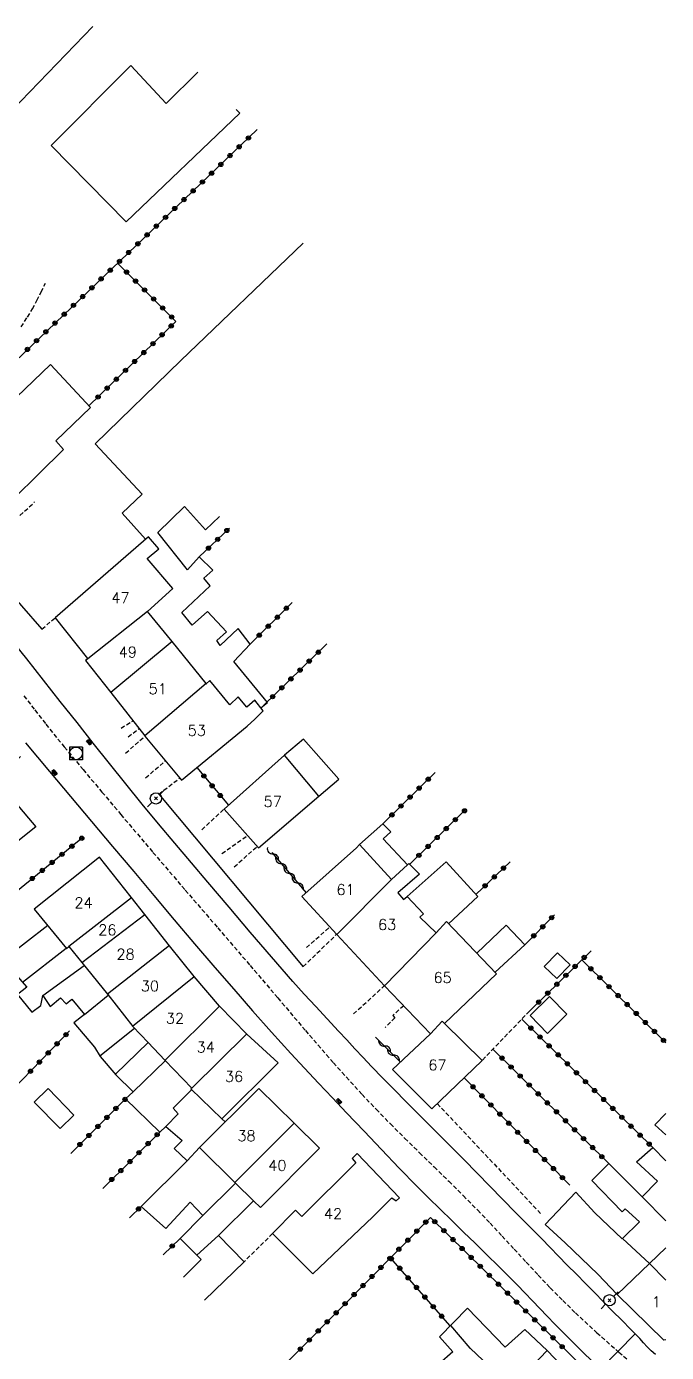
# Model space of a CAD drawing. Header units: millimetres. Extents: x 146998 to 148001, y 143000 to 144001.
# Drawn here: x 147924.7 to 148000.1, y 143682.8 to 143838.7 of the extents above; entities that cross this region are included whole.
import ezdxf
from ezdxf.enums import TextEntityAlignment as Align

# ---------------------------------------------------------------- set-up
doc = ezdxf.new("R2010")
doc.units = ezdxf.units.MM
doc.linetypes.add('DASHED', pattern=[0.75, 0.5, -0.25])
doc.layers.get('0').update_dxf_attribs({"linetype": 'CONTINUOUS'})
for name, color, linetype in [('W0001', 6, 'DASHED'), ('W0014', 7, 'CONTINUOUS'), ('W0020', 2, 'CONTINUOUS'), ('W0070', 7, 'DASHED'), ('W0101', 7, 'CONTINUOUS'), ('W0104', 1, 'CONTINUOUS'), ('W0112', 1, 'DASHED'), ('W0310', 3, 'CONTINUOUS'), ('W0323', 7, 'CONTINUOUS'), ('W0401', 7, 'CONTINUOUS'), ('W0420', 7, 'CONTINUOUS'), ('W0473', 7, 'CONTINUOUS'), ('W0991', 7, 'CONTINUOUS'), ('W1102', 7, 'CONTINUOUS')]:
    doc.layers.add(name, color=color, linetype=linetype)
doc.styles.get("Standard").update_dxf_attribs({"font": 'romans.shx', "width": 0.85})

# ---------------------------------------------------------------- blocks, each defined once
blk = doc.blocks.new('T473')
for p, q in [((-0.166667, 0.166667), (0.166667, -0.166667)), ((-0.166667, -0.166667), (0.166667, 0.166667)), ((0.500001, 0.500001), (1.000002, 1.000002)), ((-1.000002, -1.000002), (-0.500001, -0.500001))]:
    blk.add_line(p, q)
blk.add_ellipse((0, 0), major_axis=(0.471405, 0.471405), ratio=1, start_param=5.4977871438, end_param=11.780972451)
blk = doc.blocks.new('T401')
for p, q in [((-0.3, 0.3), (0, 0.3)), ((-0.3, -0.25), (-0.3, 0.3)), ((-0.3, 0.15), (0, 0.15)), ((-0.3, 0), (0, 0)), ((0, 0.3), (0, -0.25)), ((-0.3, -0.15), (0, -0.15)), ((-0.3, -0.25), (-0.3, -0.3)), ((-0.3, -0.3), (0, -0.3)), ((0, -0.3), (0, -0.25))]:
    blk.add_line(p, q)
blk = doc.blocks.new('T420')
for p, q in [((0.75, 0.75), (-0.75, 0.75)), ((-0.75, 0.75), (-0.75, -0.75)), ((0.75, 0.75), (0.75, -0.75)), ((0.75, -0.75), (-0.75, -0.75))]:
    blk.add_line(p, q)
blk.add_ellipse((0, 0), major_axis=(-0.53, 0.53), ratio=1, start_param=3.926991, end_param=10.210176)
blk = doc.blocks.new('t323o')
at = {"color": 0, "linetype": 'Continuous'}
for radius in [0.25, 0.15]:
    blk.add_circle((0, 0), radius, dxfattribs=at)
blk = doc.blocks.new('t310o')
at = {"color": 0, "linetype": 'Continuous'}
for centre, start, end in [((-0.5, 0.38), 216.8699, 323.1304), ((0.5, -0.37), 36.8699, 143.1303)]:
    blk.add_arc(centre, 0.625, start, end, dxfattribs=at)

msp = doc.modelspace()

# ---------------------------------------------------------------- linework, layer by layer
at = {"layer": 'W0001'}
msp.add_lwpolyline([(147924.41, 143760.02), (147925.7, 143758.34), (147927.01, 143756.68), (147929.17, 143754), (147931.38, 143751.33), (147933.6, 143748.69), (147935.83, 143746.05), (147939.61, 143741.59), (147943.41, 143737.15), (147947.23, 143732.72), (147951.05, 143728.29), (147954.31, 143724.47), (147957.56, 143720.64), (147960.85, 143716.84), (147964.22, 143713.12), (147965.88, 143711.37), (147967.56, 143709.65), (147969.27, 143707.95), (147970.99, 143706.26), (147972.72, 143704.58), (147974.44, 143702.9), (147976.15, 143701.2), (147977.84, 143699.49), (147979.29, 143697.98), (147980.71, 143696.46), (147982.13, 143694.93), (147983.54, 143693.4), (147984.96, 143691.87), (147986.39, 143690.36), (147987.86, 143688.87), (147989.35, 143687.42), (147991.87, 143685.08), (147994.45, 143682.8), (147997.08, 143680.58)], dxfattribs=at)
at = {"layer": 'W0014'}
for points in [[(147895.17, 143805.02), (147898.23, 143801.25), (147901.31, 143797.49), (147904.4, 143793.74), (147907.52, 143790.01), (147912.23, 143784.43), (147916.96, 143778.87), (147921.72, 143773.34), (147926.52, 143767.83)], [(147998.78, 143682.53), (147998.27, 143682.95), (147997.81, 143683.42), (147997.37, 143683.91), (147996.92, 143684.39), (147995.85, 143685.47), (147994.79, 143686.55), (147993.72, 143687.63), (147992.65, 143688.72), (147991.59, 143689.8), (147990.52, 143690.89), (147989.46, 143691.97), (147988.39, 143693.05), (147985.35, 143696.15), (147982.31, 143699.24), (147979.27, 143702.33), (147976.23, 143705.42), (147974.86, 143706.79), (147973.49, 143708.16), (147972.13, 143709.53), (147970.76, 143710.9), (147969.39, 143712.27), (147968.03, 143713.65), (147966.67, 143715.03), (147965.32, 143716.42), (147964.35, 143717.45), (147963.39, 143718.49), (147962.43, 143719.53), (147961.47, 143720.57), (147960.12, 143722.02), (147958.77, 143723.47), (147957.42, 143724.93), (147956.09, 143726.41), (147953.56, 143729.3), (147951.06, 143732.22), (147948.57, 143735.15), (147946.08, 143738.08), (147944.14, 143740.37), (147942.19, 143742.66), (147940.26, 143744.95), (147938.34, 143747.26), (147936.4, 143749.64), (147934.48, 143752.04), (147932.57, 143754.45), (147930.67, 143756.85), (147928.69, 143759.34), (147926.71, 143761.84), (147924.74, 143764.34), (147922.77, 143766.84)], [(147924.6, 143754.48), (147926.01, 143752.8), (147927.42, 143751.11), (147929.9, 143748.16), (147932.38, 143745.22), (147934.86, 143742.27), (147937.34, 143739.33), (147939.73, 143736.5), (147942.1, 143733.67), (147944.49, 143730.85), (147946.9, 143728.04), (147949.11, 143725.5), (147951.33, 143722.97), (147953.58, 143720.45), (147955.84, 143717.95), (147957.46, 143716.19), (147959.1, 143714.45), (147960.75, 143712.71), (147962.4, 143710.97), (147964.46, 143708.8), (147966.53, 143706.62), (147968.6, 143704.46), (147970.69, 143702.31), (147972.04, 143700.95), (147973.41, 143699.61), (147974.78, 143698.27), (147976.15, 143696.93), (147977.53, 143695.6), (147978.91, 143694.26), (147980.27, 143692.92), (147981.63, 143691.57), (147982.52, 143690.66), (147983.4, 143689.76), (147984.28, 143688.85), (147985.16, 143687.93), (147986.03, 143687.02), (147986.91, 143686.11), (147987.8, 143685.21), (147988.69, 143684.31), (147990.07, 143682.95), (147991.47, 143681.59)], [(147940.28, 143748.44), (147957.3, 143728.14)]]:
    msp.add_lwpolyline(points, dxfattribs=at)
at = {"layer": 'W0020'}
msp.add_lwpolyline([(147992.32, 143680.82), (147996.36, 143684.96)], dxfattribs=at)
at = {"layer": 'W0070'}
msp.add_lwpolyline([(147924.1, 143803.4), (147924.84, 143804.57), (147925.41, 143805.54), (147925.95, 143806.53), (147926.46, 143807.53), (147926.94, 143808.55)], dxfattribs=at)
at = {"layer": 'W0101'}
for points in [[(147914.48, 143786.48), (147920.3, 143780.37), (147929.08, 143788.99), (147928.17, 143789.99), (147932.25, 143793.92), (147927.54, 143799)], [(147948.01, 143746.69), (147952.02, 143742.13), (147959.14, 143748.19), (147955.09, 143753.01)]]:
    msp.add_lwpolyline(points, close=True, dxfattribs=at)
for points in [[(147938.96, 143769.92), (147938.96, 143769.92), (147941.94, 143772.62), (147938.94, 143776.16), (147940.31, 143777.3), (147939.07, 143778.71), (147928.11, 143769.19)], [(147941.86, 143766.38), (147938.96, 143769.92)], [(147928.11, 143769.19), (147931.92, 143764.39), (147931.93, 143764.39), (147931.93, 143764.37)], [(147945.88, 143761.45), (147941.86, 143766.38)], [(147931.93, 143764.37), (147931.65, 143764.17), (147934.64, 143760.39)], [(147938.66, 143755.29), (147938.68, 143755.28), (147938.67, 143755.27), (147942.95, 143750.07), (147950.71, 143756.42), (147951.62, 143757.26), (147952.6, 143758.25), (147951.6, 143759.48), (147950.65, 143758.67), (147949.62, 143759.9), (147948.66, 143758.95), (147948.65, 143758.94), (147946.29, 143761.81), (147945.89, 143761.43), (147945.9, 143761.43), (147945.88, 143761.45)], [(147934.64, 143760.39), (147938.66, 143755.29)], [(147924.01, 143752.86), (147921.06, 143750.16), (147925.8, 143744.61), (147919.17, 143739.33), (147916.27, 143742.52), (147911.43, 143748.6), (147913.93, 143750.57), (147913.92, 143750.57)], [(147961.25, 143731.92), (147957.14, 143736.41), (147963.57, 143742.14), (147963.91, 143742.51)], [(147967.7, 143738.4), (147963.91, 143742.51)], [(147933.3, 143741.03), (147925.63, 143734.93), (147929.42, 143730.29), (147929.7, 143730.51)], [(147937.05, 143736.31), (147933.3, 143741.03)], [(147969.57, 143740.14), (147967.71, 143738.41), (147967.7, 143738.4)], [(147969.58, 143740.12), (147969.75, 143740.3), (147970.97, 143739.03), (147968.42, 143736.82), (147969.12, 143736.05), (147969.52, 143736.4), (147971.46, 143734.36), (147971.04, 143733.95), (147972.97, 143732.11)], [(147938.66, 143734.29), (147937.05, 143736.31)], [(147941.57, 143730.61), (147938.66, 143734.29)], [(147972.97, 143732.11), (147974.17, 143733.46), (147980.06, 143727.3), (147973.93, 143721.48)], [(147929.7, 143730.51), (147931.22, 143728.64)], [(147944.44, 143727), (147944.44, 143727), (147941.57, 143730.61), (147941.57, 143730.61)], [(147966.88, 143725.89), (147966.88, 143725.89), (147961.25, 143731.92)], [(147931.22, 143728.64), (147934.24, 143724.93)], [(147947.44, 143723.49), (147944.44, 143727)], [(147972.28, 143720.26), (147966.88, 143725.89)], [(147934.24, 143724.93), (147934.3, 143724.86), (147937.22, 143721.12)], [(147950.66, 143720.21), (147947.45, 143723.49), (147947.44, 143723.49)], [(147937.22, 143721.12), (147937.23, 143721.12), (147939.03, 143719.23)], [(147973.93, 143721.48), (147978.35, 143717.11), (147972.43, 143711.42)], [(147954.36, 143716.83), (147950.66, 143720.21)], [(147967.81, 143716.03), (147972.29, 143720.26), (147972.28, 143720.26)], [(147939.03, 143719.23), (147941.01, 143717.16)], [(147941.01, 143717.16), (147944.19, 143713.87)], [(147947.71, 143710.25), (147954.36, 143716.83)], [(147972.43, 143711.42), (147967.81, 143716.03)], [(147944.19, 143713.87), (147944.07, 143713.79), (147947.71, 143710.25)], [(147952.09, 143713.83), (147945.07, 143706.87), (147949.34, 143702.67)], [(147956.25, 143709.73), (147952.09, 143713.83)], [(147951.44, 143700.6), (147952.26, 143699.82), (147959.22, 143706.8), (147956.25, 143709.73)], [(147963.64, 143706.15), (147963.06, 143705.58), (147963.48, 143705.07), (147957.13, 143698.77), (147956.37, 143699.52), (147953.7, 143696.75), (147958.43, 143692.03), (147965.5, 143698.7), (147965.49, 143698.71), (147967.74, 143700.94), (147968.23, 143700.59), (147968.63, 143700.96)], [(147968.63, 143700.96), (147963.65, 143706.15)], [(147949.34, 143702.67), (147951.44, 143700.6)], [(148000, 143695.08), (147998.06, 143693.22)], [(147998.06, 143693.22), (147994.27, 143689.58)], [(148000, 143684.23), (147999.77, 143684.21), (147994.27, 143689.58)], [(147982.43, 143677.84), (147982.48, 143677.89), (147981.73, 143678.53), (147986.02, 143682.98), (147993.08, 143675.64)]]:
    msp.add_lwpolyline(points, dxfattribs=at)
at = {"layer": 'W0104'}
for points in [[(147932.53, 143838.74), (147917.65, 143823.39), (147912.66, 143818.14), (147910.81, 143820.24), (147903.45, 143814.65), (147904.86, 143812.66), (147902.33, 143810.81)], [(147936.99, 143834.17), (147927.62, 143824.75), (147936.46, 143815.78), (147949.83, 143828.56), (147949.42, 143829)], [(147944.9, 143833.38), (147941.18, 143829.68), (147936.99, 143834.17)], [(147957.28, 143813.26), (147942.87, 143799.45), (147932.8, 143789.65), (147938.35, 143783.74), (147935.99, 143781.49), (147938.74, 143778.43)], [(147952.31, 143758.61), (147953.09, 143759.23), (147949.14, 143764.06), (147951.06, 143766.08), (147949.62, 143767.91), (147947.52, 143765.92), (147947.12, 143766.52), (147948.26, 143767.54), (147946.02, 143769.92), (147944.24, 143768.3), (147943.01, 143769.8), (147946.35, 143772.96), (147945.61, 143773.86), (147946.67, 143774.8), (147945.06, 143776.34), (147943.67, 143774.81), (147940.17, 143779.24), (147943.33, 143782.28), (147945.79, 143779.54), (147947.44, 143781.12)], [(147959.14, 143748.19), (147961.49, 143750.2), (147957.34, 143754.91), (147955.09, 143753.01)], [(147963.91, 143742.51), (147966.67, 143744.95), (147967.6, 143744.02), (147966.71, 143743.17), (147969.58, 143740.12), (147969.58, 143740.12)], [(147969.52, 143736.4), (147974.12, 143740.49), (147977.85, 143736.39), (147974.42, 143733.2)], [(147969.75, 143740.3), (147969.57, 143740.14)], [(147927.22, 143732.98), (147921.96, 143728.9), (147924.76, 143725.74), (147923.66, 143724.89), (147925.36, 143722.78), (147926.42, 143723.58), (147926.65, 143724.75), (147927.52, 143723.46), (147928.71, 143724.49), (147929.4, 143723.77)], [(147977.75, 143729.72), (147981.18, 143733.04), (147983.38, 143730.72), (147979.89, 143727.48)], [(147924.25, 143726.32), (147929.39, 143730.33)], [(147926.65, 143724.75), (147931.51, 143728.28)], [(147929.4, 143723.77), (147930.06, 143724.32), (147931.56, 143722.51), (147930.31, 143721.55), (147932.74, 143718.66)], [(147931.56, 143722.51), (147934.33, 143724.81)], [(147933.35, 143717.64), (147937.42, 143720.92)], [(147932.74, 143718.66), (147933.38, 143717.58), (147935.25, 143715.42), (147937.26, 143713.43), (147937.26, 143713.44), (147936.38, 143712.59), (147940.42, 143708.69), (147941.12, 143709.34), (147943.05, 143707.7), (147942.09, 143706.76), (147943.62, 143705.31), (147938.2, 143699.94), (147941.13, 143697.36), (147943.99, 143700.43), (147945.49, 143698.87), (147942.8, 143696.17), (147944.77, 143694.2), (147945.28, 143693.71), (147943.2, 143691.61)], [(147935.19, 143715.49), (147939.03, 143719.23)], [(147937.26, 143713.43), (147941.08, 143717.09)], [(147941.12, 143709.34), (147942.57, 143710.85), (147941.97, 143711.51), (147944.18, 143713.68)], [(147947.71, 143710.25), (147948.1, 143709.88)], [(148000, 143708.35), (147998.68, 143709.54), (148000, 143710.88)], [(147945.07, 143706.87), (147943.62, 143705.31)], [(147985.8, 143697.8), (147989.38, 143701.62), (147991.63, 143699.17), (147994.85, 143696.13), (147994.87, 143696.15), (147996.88, 143698.14), (147995.22, 143699.67), (147994.83, 143699.29), (147991.26, 143703), (147993.27, 143705), (147997.21, 143701.08), (147999.01, 143702.91), (147996.53, 143705.17), (147998.45, 143706.86), (148000, 143705.3)], [(147945.49, 143698.87), (147949.34, 143702.67)], [(147997.21, 143701.08), (148000, 143698.26)], [(147945.67, 143688.9), (147950.33, 143693.43), (147947.33, 143696.51), (147951.44, 143700.59), (147951.44, 143700.6)], [(147994.27, 143689.58), (147991.99, 143691.96), (147988.14, 143695.65), (147988.13, 143695.64), (147985.8, 143697.8)], [(147947.33, 143696.51), (147944.77, 143694.2)], [(147994.87, 143696.15), (147998.05, 143693.21)], [(147986.02, 143682.98), (147983.39, 143685.46), (147981.08, 143683.39), (147976.63, 143687.98), (147973.33, 143684.61), (147974.93, 143682.84), (147973.3, 143681.41), (147974.53, 143680.19), (147973.39, 143679.02), (147972.63, 143679.76), (147971.15, 143678.28), (147968.14, 143681.52), (147963.04, 143676.39)], [(147974.63, 143685.94), (147976.93, 143683.26), (147976.94, 143683.25), (147979.97, 143680.4), (147981.91, 143678.38)]]:
    msp.add_lwpolyline(points, dxfattribs=at)
for points in [[(147987.17, 143726.74), (147988.71, 143728.35), (147987.23, 143729.78), (147985.68, 143728.17)], [(147986.05, 143720.3), (147988.34, 143722.54), (147986.29, 143724.64), (147984, 143722.39)], [(147927.26, 143713.81), (147930.3, 143710.69), (147928.67, 143709.1), (147925.63, 143712.22)]]:
    msp.add_lwpolyline(points, close=True, dxfattribs=at)
at = {"layer": 'W0112'}
for points in [[(147920.09, 143777.65), (147925.67, 143782.81)], [(147926.52, 143767.86), (147928.11, 143769.19)], [(147935.85, 143756.2), (147937.26, 143757.07)], [(147936.68, 143755.18), (147937.99, 143756.15)], [(147936.39, 143753.26), (147938.68, 143755.28)], [(147938.73, 143750.36), (147941.07, 143752.35)], [(147940.28, 143748.44), (147942.74, 143750.31)], [(147945.35, 143744.25), (147948.01, 143746.69)], [(147947.73, 143741.45), (147950.74, 143743.59)], [(147949.17, 143739.89), (147951.88, 143742.29)], [(147957.67, 143730.39), (147960.43, 143732.82)], [(147957.3, 143728.15), (147961.22, 143731.95)], [(147963.22, 143722.59), (147967.02, 143726.04)], [(147969.13, 143723.55), (147967.86, 143722.42), (147968.09, 143722.13), (147966.93, 143720.98)], [(147983.95, 143722.93), (147978.35, 143717.11)], [(147973.08, 143712.04), (147985.38, 143698.97)], [(147953.7, 143696.75), (147950.33, 143693.43)]]:
    msp.add_lwpolyline(points, dxfattribs=at)
at = {"layer": 'W0310'}
for points in [[(147953.59, 143741.56), (147957.63, 143736.84)], [(147965.82, 143719.87), (147968.74, 143716.91)]]:
    msp.add_lwpolyline(points, dxfattribs=at)
at = {"layer": 'W0323'}
for points in [[(147951.87, 143826.61), (147912.9, 143789.35)], [(147932.07, 143794.12), (147942.32, 143804.06), (147935.45, 143810.91)], [(147945.06, 143776.34), (147948.6, 143779.74)], [(147955.98, 143770.98), (147951.06, 143766.08)], [(147952.63, 143758.86), (147960.08, 143766.11)], [(147944.78, 143751.56), (147948.49, 143747.13)], [(147966.67, 143744.95), (147972.82, 143750.98)], [(147969.85, 143740.19), (147976.46, 143746.66)], [(147931.35, 143743.35), (147911.45, 143727.16)], [(147981.66, 143740.48), (147977.63, 143736.63)], [(147983.38, 143730.72), (147986.9, 143734.26)], [(147983.95, 143722.93), (147991.18, 143730.01)], [(148000, 143719.2), (147990.1, 143728.95)], [(147983.03, 143721.97), (147998.45, 143706.86)], [(147929.79, 143720.59), (147923.1, 143713.69)], [(147993.27, 143705), (147979.64, 143718.44)], [(147988.68, 143702.43), (147976.24, 143715.08)], [(147936.38, 143712.59), (147929.95, 143706.17)], [(147940.42, 143708.69), (147933.7, 143702.05)], [(147938.2, 143699.94), (147936.85, 143698.59)], [(147993.11, 143678.21), (147972.27, 143698.65), (147953.8, 143679.96)], [(147940.8, 143694.25), (147942.8, 143696.17)], [(147974.58, 143685.89), (147967.57, 143693.9)]]:
    msp.add_lwpolyline(points, dxfattribs=at)
at = {"layer": 'W1102'}
for points in [[(147938.96, 143769.92), (147931.93, 143764.37)], [(147941.86, 143766.38), (147934.64, 143760.39)], [(147945.88, 143761.45), (147938.66, 143755.29)], [(147961.25, 143731.92), (147967.7, 143738.4)], [(147937.08, 143736.26), (147929.7, 143730.51)], [(147931.22, 143728.64), (147938.65, 143734.29)], [(147966.88, 143725.89), (147972.97, 143732.11)], [(147941.57, 143730.62), (147934.24, 143724.93)], [(147937.21, 143721.14), (147944.44, 143727)], [(147947.44, 143723.49), (147941.03, 143717.14)], [(147972.29, 143720.26), (147973.65, 143721.75), (147973.93, 143721.48)], [(147950.64, 143720.22), (147944.19, 143713.87)], [(147949.26, 143702.74), (147956.25, 143709.73)], [(147998.06, 143693.22), (148000, 143691.28)]]:
    msp.add_lwpolyline(points, dxfattribs=at)

# ---------------------------------------------------------------- block references
at = {"layer": 'W0310'}
for p, rotation in [((147953.73, 143741.4), 310.5662727794194), ((147954.7, 143740.26), 310.5662727794194), ((147955.68, 143739.12), 310.5662727794194), ((147956.65, 143737.98), 310.5662727794194), ((147966.88, 143718.8), 314.6488555942691), ((147967.93, 143717.73), 314.6488555942691)]:
    msp.add_blockref('t310o', p, dxfattribs=dict(at, rotation=rotation))
at = {"layer": 'W0323'}
for p, rotation in [((147950.85, 143825.63), 223.7118372594083), ((147949.76, 143824.6), 223.7118372594083), ((147947.6, 143822.52), 223.7118372594083), ((147948.68, 143823.56), 223.7118372594083), ((147946.51, 143821.49), 223.7118372594083), ((147944.34, 143819.41), 223.7118372594083), ((147945.43, 143820.45), 223.7118372594083), ((147943.26, 143818.38), 223.7118372594083), ((147941.09, 143816.3), 223.7118372594083), ((147942.17, 143817.34), 223.7118372594083), ((147940.01, 143815.27), 223.7118372594083), ((147937.84, 143813.19), 223.7118372594083), ((147938.92, 143814.23), 223.7118372594083), ((147936.75, 143812.16), 223.7118372594083), ((147934.58, 143810.08), 223.7118372594083), ((147935.67, 143811.12), 223.7118372594083), ((147936.5, 143809.86), 135.1294676100941), ((147933.5, 143809.05), 223.7118372594083), ((147937.56, 143808.8), 135.1294676100941), ((147931.33, 143806.97), 223.7118372594083), ((147932.42, 143808.01), 223.7118372594083), ((147938.62, 143807.75), 135.1294676100941), ((147939.69, 143806.69), 135.1294676100941), ((147930.25, 143805.94), 223.7118372594083), ((147940.75, 143805.63), 135.1294676100941), ((147928.08, 143803.86), 223.7118372594083), ((147929.16, 143804.9), 223.7118372594083), ((147941.76, 143803.52), 44.13474205125186), ((147941.81, 143804.57), 135.1294676100941), ((147927, 143802.83), 223.7118372594083), ((147940.68, 143802.48), 44.13474205125186), ((147924.83, 143800.76), 223.7118372594083), ((147925.91, 143801.79), 223.7118372594083), ((147938.53, 143800.39), 44.13474205125186), ((147939.61, 143801.43), 44.13474205125186), ((147937.45, 143799.34), 44.13474205125186), ((147935.3, 143797.25), 44.13474205125186), ((147936.38, 143798.3), 44.13474205125186), ((147934.22, 143796.21), 44.13474205125186), ((147933.15, 143795.16), 44.13474205125186), ((147948.31, 143779.46), 43.80671222298277), ((147946.15, 143777.38), 43.80671222298277), ((147947.23, 143778.42), 43.80671222298277), ((147954.25, 143769.25), 224.9136740953176), ((147955.31, 143770.31), 224.9136740953176), ((147953.18, 143768.19), 224.9136740953176), ((147952.12, 143767.14), 224.9136740953176), ((147959.08, 143765.13), 44.19139027641713), ((147956.93, 143763.04), 44.19139027641713), ((147958.01, 143764.09), 44.19139027641713), ((147955.85, 143762), 44.19139027641713), ((147953.7, 143759.91), 44.19139027641713), ((147954.78, 143760.95), 44.19139027641713), ((147945.6, 143750.58), 309.9513938302703), ((147946.57, 143749.43), 309.9513938302703), ((147970.95, 143749.15), 44.42187333351603), ((147972.02, 143750.2), 44.42187333351603), ((147947.53, 143748.28), 309.9513938302703), ((147969.88, 143748.1), 44.42187333351603), ((147967.74, 143746), 44.42187333351603), ((147968.81, 143747.05), 44.42187333351603), ((147976.29, 143746.48), 44.3653358689865), ((147974.14, 143744.39), 44.3653358689865), ((147975.21, 143745.44), 44.3653358689865), ((147931.23, 143743.25), 219.1324985064152), ((147973.07, 143743.34), 44.3653358689865), ((147928.9, 143741.36), 219.1324985064152), ((147930.07, 143742.31), 219.1324985064152), ((147970.92, 143741.24), 44.3653358689865), ((147972, 143742.29), 44.3653358689865), ((147927.74, 143740.41), 219.1324985064152), ((147980.88, 143739.74), 223.721248002589), ((147925.41, 143738.52), 219.1324985064152), ((147926.58, 143739.47), 219.1324985064152), ((147979.8, 143738.7), 223.721248002589), ((147978.71, 143737.66), 223.721248002589), ((147986.55, 143733.91), 45.20309118173786), ((147984.44, 143731.78), 45.20309118173786), ((147985.5, 143732.84), 45.20309118173786), ((147990.38, 143729.23), 44.43057353115387), ((147988.23, 143727.13), 44.43057353115387), ((147989.31, 143728.18), 44.43057353115387), ((147991.16, 143727.9), 135.4382076428837), ((147987.16, 143726.08), 44.43057353115387), ((147992.23, 143726.85), 135.4382076428837), ((147993.3, 143725.79), 135.4382076428837), ((147985.02, 143723.98), 44.43057353115387), ((147986.09, 143725.03), 44.43057353115387), ((147994.37, 143724.74), 135.4382076428837), ((147995.44, 143723.69), 135.4382076428837), ((147996.51, 143722.64), 135.4382076428837), ((147984.1, 143720.92), 315.5744027639403), ((147997.58, 143721.58), 135.4382076428837), ((147929.37, 143720.15), 225.9003238702386), ((147985.17, 143719.87), 315.5744027639403), ((147998.65, 143720.53), 135.4382076428837), ((147999.71, 143719.48), 135.4382076428837), ((147927.28, 143718), 225.9003238702386), ((147928.32, 143719.08), 225.9003238702386), ((147986.24, 143718.82), 315.5744027639403), ((147987.32, 143717.77), 315.5744027639403), ((147926.24, 143716.92), 225.9003238702386), ((147980.7, 143717.39), 135.3914307877977), ((147981.77, 143716.34), 135.3914307877977), ((147988.39, 143716.72), 315.5744027639403), ((147925.19, 143715.84), 225.9003238702386), ((147982.84, 143715.28), 135.3914307877977), ((147989.46, 143715.67), 315.5744027639403), ((147990.53, 143714.62), 315.5744027639403), ((147977.29, 143714.01), 134.5340795111581), ((147983.91, 143714.23), 135.3914307877977), ((147984.97, 143713.18), 135.3914307877977), ((147991.6, 143713.57), 315.5744027639403), ((147935.25, 143711.47), 224.9441634342303), ((147936.32, 143712.53), 224.9441634342303), ((147978.34, 143712.94), 134.5340795111581), ((147979.39, 143711.87), 134.5340795111581), ((147986.04, 143712.12), 135.3914307877977), ((147992.67, 143712.52), 315.5744027639403), ((147993.74, 143711.47), 315.5744027639403), ((147934.19, 143710.41), 224.9441634342303), ((147980.45, 143710.8), 134.5340795111581), ((147987.11, 143711.07), 135.3914307877977), ((147988.18, 143710.02), 135.3914307877977), ((147994.81, 143710.42), 315.5744027639403), ((147932.07, 143708.29), 224.9441634342303), ((147933.13, 143709.35), 224.9441634342303), ((147940.1, 143708.38), 224.6734305267064), ((147981.5, 143709.73), 134.5340795111581), ((147982.55, 143708.66), 134.5340795111581), ((147989.25, 143708.96), 135.3914307877977), ((147995.89, 143709.37), 315.5744027639403), ((147996.96, 143708.32), 315.5744027639403), ((147931.01, 143707.23), 224.9441634342303), ((147939.03, 143707.33), 224.6734305267064), ((147983.6, 143707.59), 134.5340795111581), ((147990.31, 143707.91), 135.3914307877977), ((147991.38, 143706.86), 135.3914307877977), ((147998.03, 143707.27), 315.5744027639403), ((147936.9, 143705.22), 224.6734305267064), ((147937.96, 143706.27), 224.6734305267064), ((147984.65, 143706.52), 134.5340795111581), ((147985.71, 143705.45), 134.5340795111581), ((147992.45, 143705.8), 135.3914307877977), ((147935.83, 143704.16), 224.6734305267064), ((147986.76, 143704.39), 134.5340795111581), ((147934.76, 143703.11), 224.6734305267064), ((147987.81, 143703.32), 134.5340795111581), ((147937.91, 143699.65), 224.7840967416871), ((147971.72, 143698.1), 225.3480305743111), ((147972.78, 143698.15), 135.5509440084843), ((147969.61, 143695.97), 225.3480305743111), ((147970.67, 143697.04), 225.3480305743111), ((147973.86, 143697.09), 135.5509440084843), ((147974.93, 143696.04), 135.5509440084843), ((147941.88, 143695.29), 43.83922402173687), ((147968.56, 143694.9), 225.3480305743111), ((147976, 143694.99), 135.5509440084843), ((147966.45, 143692.77), 225.3480305743111), ((147967.51, 143693.84), 225.3480305743111), ((147967.67, 143693.79), 131.1914944987417), ((147977.07, 143693.94), 135.5509440084843), ((147978.14, 143692.89), 135.5509440084843), ((147965.4, 143691.7), 225.3480305743111), ((147968.66, 143692.67), 131.1914944987417), ((147969.65, 143691.54), 131.1914944987417), ((147979.21, 143691.84), 135.5509440084843), ((147964.34, 143690.63), 225.3480305743111), ((147970.63, 143690.41), 131.1914944987417), ((147980.28, 143690.79), 135.5509440084843), ((147981.35, 143689.74), 135.5509440084843), ((147962.23, 143688.5), 225.3480305743111), ((147963.29, 143689.57), 225.3480305743111), ((147971.62, 143689.28), 131.1914944987417), ((147972.61, 143688.15), 131.1914944987417), ((147982.42, 143688.69), 135.5509440084843), ((147961.18, 143687.43), 225.3480305743111), ((147973.6, 143687.02), 131.1914944987417), ((147983.49, 143687.64), 135.5509440084843), ((147984.56, 143686.59), 135.5509440084843), ((147959.07, 143685.3), 225.3480305743111), ((147960.13, 143686.37), 225.3480305743111), ((147985.63, 143685.54), 135.5509440084843), ((147958.02, 143684.23), 225.3480305743111), ((147986.71, 143684.49), 135.5509440084843), ((147987.78, 143683.44), 135.5509440084843), ((147956.96, 143683.16), 225.3480305743111)]:
    msp.add_blockref('t323o', p, dxfattribs=dict(at, rotation=rotation))
at = {"layer": 'W0401'}
for p, rotation in [((147932.2, 143754.65), 38.41625236504065), ((147927.89, 143750.88), 219.9884849586639), ((147961.42, 143712.23), 223.5568080075103)]:
    msp.add_blockref('T401', p, dxfattribs=dict(at, rotation=rotation))
at = {"layer": 'W0420'}
msp.add_blockref('T420', (147930.55, 143753.23), dxfattribs=at)
at = {"layer": 'W0473'}
for p in [(147939.96, 143747.94), (147993.36, 143688.9)]:
    msp.add_blockref('T473', p, dxfattribs=at)

# ---------------------------------------------------------------- texts
at = {"layer": 'W0991'}
for s, p in [('47', (147935.78, 143771.54)), ('49', (147936.65, 143765.15)), ('51', (147940.17, 143760.83)), ('53', (147944.77, 143755.94)), ('57', (147953.7, 143747.57)), ('61', (147962.28, 143737.21)), ('24', (147931.43, 143735.66)), ('63', (147967.18, 143733.09)), ('26', (147934.24, 143732.47)), ('28', (147936.38, 143729.61)), ('65', (147973.71, 143726.86)), ('30', (147939.25, 143725.87)), ('32', (147942.2, 143722.07)), ('34', (147945.83, 143718.68)), ('67', (147973.1, 143716.58)), ('36', (147949.16, 143715.23)), ('38', (147950.62, 143708.25)), ('40', (147954.25, 143704.77)), ('42', (147960.81, 143699.09)), ('1', (147998.86, 143688.71))]:
    msp.add_text(s, height=1.25, dxfattribs=at).set_placement(p, align=Align.MIDDLE_CENTER)

doc.saveas('drawing.dxf')
